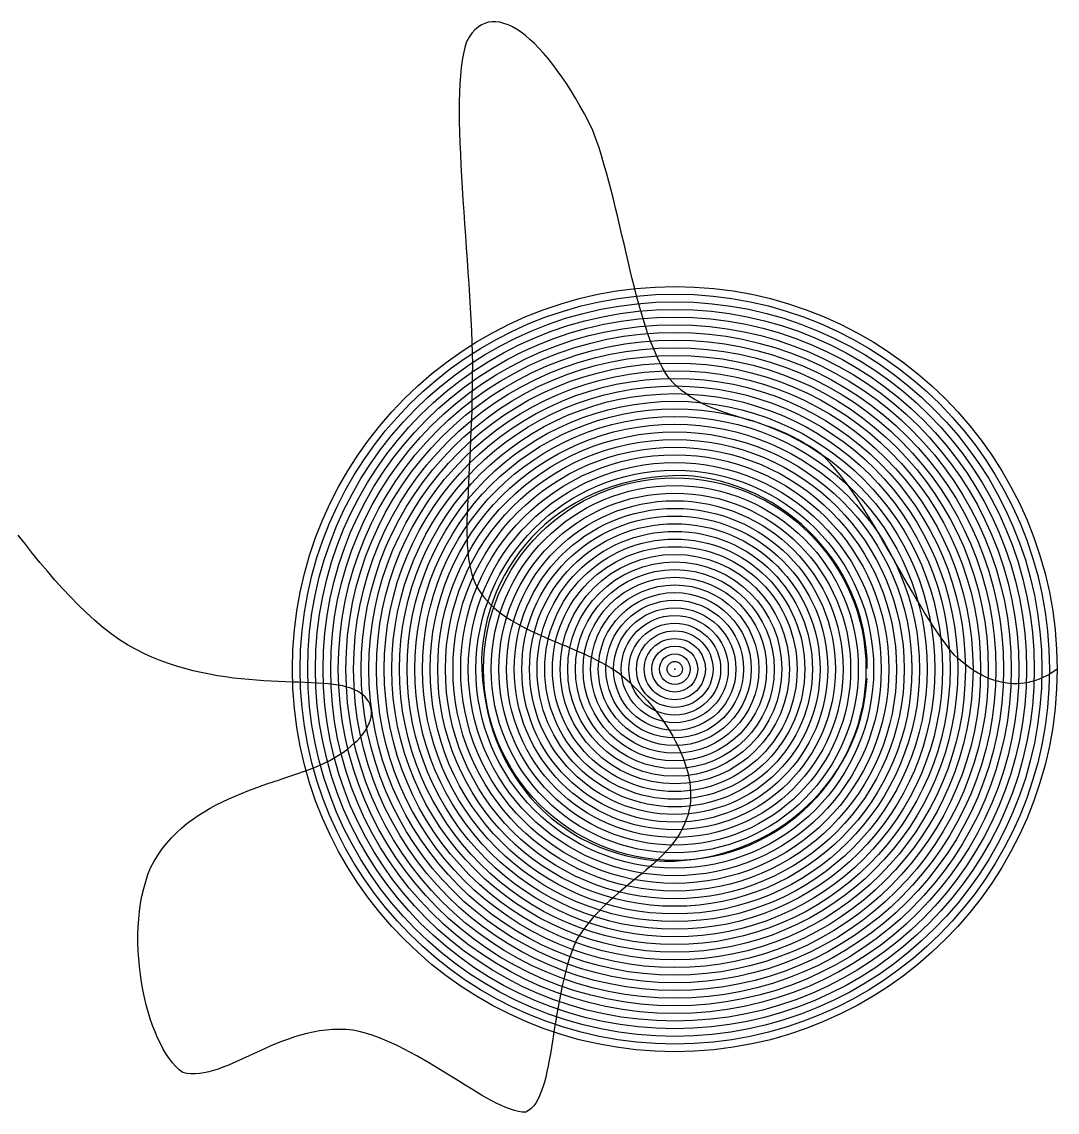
# Model space of a CAD drawing. Header units: metres. Extents: x 507606 to 508087, y 6966978 to 6967359.
# Drawn here: x 507863.14 to 507863.817, y 6967227.757 to 6967228.469 of the extents above; entities that cross this region are included whole.
import ezdxf

# ---------------------------------------------------------------- set-up
doc = ezdxf.new("R2010")
doc.units = ezdxf.units.M
doc.layers.add('mga2020VEG_TREE', color=252, linetype='Continuous')

# ---------------------------------------------------------------- blocks, each defined once
blk = doc.blocks.new('BAC V TREE')
for p, q in [((-0.1844, 0.7889), (-0.2258, 0.7783)), ((-0.1419, 0.7977), (-0.1844, 0.7889)), ((-0.0984, 0.8046), (-0.1419, 0.7977)), ((-0.054, 0.8095), (-0.0984, 0.8046)), ((-0.0086, 0.8125), (-0.054, 0.8095)), ((0.0377, 0.8134), (-0.0086, 0.8125)), ((0.077, 0.8104), (0.0377, 0.8134)), ((0.116, 0.8054), (0.077, 0.8104)), ((0.1545, 0.7984), (0.116, 0.8054)), ((0.1926, 0.7896), (0.1545, 0.7984)), ((0.2302, 0.7789), (0.1926, 0.7896)), ((0.2672, 0.7664), (0.2302, 0.7789)), ((-0.3435, 0.7359), (-0.3804, 0.7183)), ((-0.3055, 0.7517), (-0.3435, 0.7359)), ((-0.2662, 0.7659), (-0.3055, 0.7517)), ((-0.2258, 0.7783), (-0.2662, 0.7659)), ((0.3035, 0.7522), (0.2672, 0.7664)), ((0.3391, 0.7362), (0.3035, 0.7522)), ((0.3739, 0.7186), (0.3391, 0.7362)), ((-0.4161, 0.6991), (-0.4505, 0.6784)), ((-0.3804, 0.7183), (-0.4161, 0.6991)), ((0.4078, 0.6994), (0.3739, 0.7186)), ((0.4409, 0.6786), (0.4078, 0.6994)), ((-0.4836, 0.6561), (-0.5153, 0.6324)), ((-0.4505, 0.6784), (-0.4836, 0.6561)), ((0.4729, 0.6563), (0.4409, 0.6786)), ((0.5039, 0.6326), (0.4729, 0.6563)), ((-0.5457, 0.6072), (-0.5746, 0.5806)), ((-0.5153, 0.6324), (-0.5457, 0.6072)), ((0.5338, 0.6073), (0.5039, 0.6326)), ((0.5626, 0.5807), (0.5338, 0.6073)), ((-0.6021, 0.5527), (-0.6281, 0.5235)), ((-0.5746, 0.5806), (-0.6021, 0.5527)), ((0.59, 0.5528), (0.5626, 0.5807)), ((0.6162, 0.5235), (0.59, 0.5528)), ((-0.6281, 0.5235), (-0.6525, 0.493)), ((0.641, 0.493), (0.6162, 0.5235)), ((-0.6754, 0.4613), (-0.6966, 0.4284)), ((-0.6525, 0.493), (-0.6754, 0.4613)), ((0.6644, 0.4613), (0.641, 0.493)), ((0.6863, 0.4285), (0.6644, 0.4613)), ((-0.6966, 0.4284), (-0.7163, 0.3944)), ((0.7066, 0.3945), (0.6863, 0.4285)), ((-0.7163, 0.3944), (-0.7342, 0.3594)), ((0.7253, 0.3594), (0.7066, 0.3945)), ((-0.7504, 0.3233), (-0.7648, 0.2862)), ((-0.7342, 0.3594), (-0.7504, 0.3233)), ((0.7423, 0.3233), (0.7253, 0.3594)), ((0.7575, 0.2863), (0.7423, 0.3233)), ((-0.7648, 0.2862), (-0.7774, 0.2482)), ((0.7709, 0.2482), (0.7575, 0.2863)), ((-0.7774, 0.2482), (-0.7882, 0.2093)), ((0.7824, 0.2093), (0.7709, 0.2482)), ((-0.7882, 0.2093), (-0.7971, 0.1696)), ((0.792, 0.1696), (0.7824, 0.2093)), ((-0.7971, 0.1696), (-0.8041, 0.1291)), ((0.7996, 0.1291), (0.792, 0.1696)), ((-0.8041, 0.1291), (-0.8092, 0.0878)), ((0.805, 0.0878), (0.7996, 0.1291)), ((-0.8092, 0.0878), (-0.8123, 0.0457)), ((0.8084, 0.0457), (0.805, 0.0878)), ((-0.8123, 0.0457), (-0.8113, -0.0008)), ((0.8095, 0.0031), (0.8084, 0.0457)), ((-0.8113, -0.0008), (-0.8084, -0.0465)), ((0.805, -0.0816), (0.8084, -0.0396)), ((-0.8084, -0.0465), (-0.8034, -0.0912)), ((-0.8034, -0.0912), (-0.7965, -0.1349)), ((0.7995, -0.1229), (0.805, -0.0816)), ((-0.7965, -0.1349), (-0.7878, -0.1776)), ((0.7919, -0.1635), (0.7995, -0.1229)), ((-0.7878, -0.1776), (-0.7771, -0.2192)), ((0.7823, -0.2032), (0.7919, -0.1635)), ((-0.7771, -0.2192), (-0.7647, -0.2598)), ((0.7706, -0.2421), (0.7823, -0.2032)), ((-0.7647, -0.2598), (-0.7506, -0.2992)), ((0.757, -0.2801), (0.7706, -0.2421)), ((-0.7506, -0.2992), (-0.7347, -0.3374)), ((0.7243, -0.3533), (0.7416, -0.3172)), ((0.7416, -0.3172), (0.757, -0.2801)), ((-0.7347, -0.3374), (-0.7171, -0.3745)), ((0.7053, -0.3883), (0.7243, -0.3533)), ((-0.7171, -0.3745), (-0.698, -0.4103)), ((-0.698, -0.4103), (-0.6772, -0.4448)), ((0.6845, -0.4223), (0.7053, -0.3883)), ((-0.6772, -0.4448), (-0.655, -0.478)), ((0.6382, -0.4868), (0.6621, -0.4551)), ((0.6621, -0.4551), (0.6845, -0.4223)), ((-0.655, -0.478), (-0.6312, -0.5098)), ((0.6126, -0.5173), (0.6382, -0.4868)), ((-0.6312, -0.5098), (-0.606, -0.5403)), ((-0.606, -0.5403), (-0.5794, -0.5693)), ((0.5572, -0.5745), (0.5856, -0.5466)), ((0.5856, -0.5466), (0.6126, -0.5173)), ((-0.5794, -0.5693), (-0.5515, -0.5968)), ((0.5274, -0.6011), (0.5572, -0.5745)), ((-0.5515, -0.5968), (-0.5223, -0.6229)), ((-0.5223, -0.6229), (-0.4918, -0.6474)), ((0.464, -0.65), (0.4963, -0.6262)), ((0.4963, -0.6262), (0.5274, -0.6011)), ((-0.4918, -0.6474), (-0.4601, -0.6703)), ((-0.4601, -0.6703), (-0.4272, -0.6916)), ((0.3958, -0.693), (0.4305, -0.6723)), ((0.4305, -0.6723), (0.464, -0.65)), ((-0.4272, -0.6916), (-0.3933, -0.7112)), ((-0.3933, -0.7112), (-0.3582, -0.7292)), ((-0.3582, -0.7292), (-0.3221, -0.7454)), ((0.2855, -0.7456), (0.3232, -0.7297)), ((0.3232, -0.7297), (0.36, -0.7122)), ((0.36, -0.7122), (0.3958, -0.693)), ((-0.3221, -0.7454), (-0.2851, -0.7598)), ((-0.2851, -0.7598), (-0.2471, -0.7725)), ((-0.2471, -0.7725), (-0.2082, -0.7833)), ((0.167, -0.7828), (0.2073, -0.7722)), ((0.2073, -0.7722), (0.2468, -0.7598)), ((0.2468, -0.7598), (0.2855, -0.7456)), ((-0.2082, -0.7833), (-0.1684, -0.7922)), ((-0.1684, -0.7922), (-0.1279, -0.7992)), ((-0.1279, -0.7992), (-0.0866, -0.8042)), ((-0.0866, -0.8042), (-0.0446, -0.8073)), ((-0.0446, -0.8073), (-0.0011, -0.8064)), ((-0.0011, -0.8064), (0.0418, -0.8034)), ((0.0418, -0.8034), (0.0842, -0.7985)), ((0.0842, -0.7985), (0.1259, -0.7916)), ((0.1259, -0.7916), (0.167, -0.7828)), ((7.3737, -9.7117), (7.3598, -9.7209)), ((7.3882, -9.705), (7.3737, -9.7117)), ((7.4033, -9.7005), (7.3882, -9.705)), ((7.419, -9.6983), (7.4033, -9.7005)), ((7.4351, -9.6983), (7.419, -9.6983)), ((7.4517, -9.7005), (7.4351, -9.6983)), ((7.4687, -9.7048), (7.4517, -9.7005)), ((7.4861, -9.7112), (7.4687, -9.7048)), ((7.5039, -9.7196), (7.4861, -9.7112)), ((7.3339, -9.7466), (7.3221, -9.7632)), ((7.3465, -9.7325), (7.3339, -9.7466)), ((7.3598, -9.7209), (7.3465, -9.7325)), ((7.522, -9.7299), (7.5039, -9.7196)), ((7.5404, -9.7422), (7.522, -9.7299)), ((7.559, -9.7563), (7.5404, -9.7422)), ((7.5778, -9.7722), (7.559, -9.7563)), ((7.3109, -9.7823), (7.3039, -9.8056)), ((7.3221, -9.7632), (7.3109, -9.7823)), ((7.5968, -9.7899), (7.5778, -9.7722)), ((7.6159, -9.8092), (7.5968, -9.7899)), ((7.2979, -9.8315), (7.2929, -9.8599)), ((7.3039, -9.8056), (7.2979, -9.8315)), ((7.6351, -9.8302), (7.6159, -9.8092)), ((7.6544, -9.8528), (7.6351, -9.8302)), ((7.2888, -9.8906), (7.2856, -9.9236)), ((7.2929, -9.8599), (7.2888, -9.8906)), ((7.6737, -9.877), (7.6544, -9.8528)), ((7.693, -9.9026), (7.6737, -9.877)), ((7.2856, -9.9236), (7.2832, -9.9587)), ((7.7123, -9.9297), (7.693, -9.9026)), ((7.7314, -9.9581), (7.7123, -9.9297)), ((7.2832, -9.9587), (7.2816, -9.9958)), ((7.7505, -9.9879), (7.7314, -9.9581)), ((7.7694, -10.019), (7.7505, -9.9879)), ((7.2816, -9.9958), (7.2807, -10.0347)), ((7.7881, -10.0513), (7.7694, -10.019)), ((7.2807, -10.0347), (7.2805, -10.0754)), ((7.2805, -10.0754), (7.2809, -10.1176)), ((7.8066, -10.0848), (7.7881, -10.0513)), ((7.2809, -10.1176), (7.2818, -10.1613)), ((7.8248, -10.1194), (7.8066, -10.0848)), ((7.8427, -10.1551), (7.8248, -10.1194)), ((7.2818, -10.1613), (7.2833, -10.2062)), ((7.8551, -10.1894), (7.8427, -10.1551)), ((7.2833, -10.2062), (7.2852, -10.2524)), ((7.8669, -10.2243), (7.8551, -10.1894)), ((7.2852, -10.2524), (7.2875, -10.2996)), ((7.8782, -10.2598), (7.8669, -10.2243)), ((7.889, -10.2958), (7.8782, -10.2598)), ((7.2875, -10.2996), (7.2901, -10.3478)), ((7.8995, -10.3323), (7.889, -10.2958)), ((7.2901, -10.3478), (7.2931, -10.3967)), ((7.9096, -10.3692), (7.8995, -10.3323)), ((7.2931, -10.3967), (7.2963, -10.4463)), ((7.9193, -10.4064), (7.9096, -10.3692)), ((7.9288, -10.4438), (7.9193, -10.4064)), ((7.938, -10.4814), (7.9288, -10.4438)), ((7.2963, -10.4463), (7.2996, -10.4965)), ((7.9471, -10.5191), (7.938, -10.4814)), ((7.2996, -10.4965), (7.3031, -10.547)), ((7.9559, -10.5567), (7.9471, -10.5191)), ((7.3031, -10.547), (7.3067, -10.5978)), ((7.9647, -10.5944), (7.9559, -10.5567)), ((7.3067, -10.5978), (7.3103, -10.6487)), ((7.9733, -10.6319), (7.9647, -10.5944)), ((7.3103, -10.6487), (7.3138, -10.6996)), ((7.982, -10.6691), (7.9733, -10.6319)), ((7.9906, -10.7061), (7.982, -10.6691)), ((7.3138, -10.6996), (7.3173, -10.7504)), ((7.9993, -10.7428), (7.9906, -10.7061)), ((7.3173, -10.7504), (7.3206, -10.801)), ((8.0081, -10.779), (7.9993, -10.7428)), ((7.3206, -10.801), (7.3238, -10.8511)), ((8.017, -10.8147), (8.0081, -10.779)), ((7.3238, -10.8511), (7.3267, -10.9007)), ((8.0261, -10.8498), (8.017, -10.8147)), ((8.0354, -10.8842), (8.0261, -10.8498)), ((7.3267, -10.9007), (7.3293, -10.9497)), ((8.0449, -10.918), (8.0354, -10.8842)), ((7.3293, -10.9497), (7.3315, -10.9978)), ((8.0548, -10.9509), (8.0449, -10.918)), ((8.065, -10.983), (8.0548, -10.9509)), ((8.0756, -11.0141), (8.065, -10.983)), ((7.3315, -10.9978), (7.3333, -11.0451)), ((8.0866, -11.0442), (8.0756, -11.0141)), ((7.3333, -11.0451), (7.3347, -11.0913)), ((8.0981, -11.0731), (8.0866, -11.0442)), ((8.1101, -11.101), (8.0981, -11.0731)), ((7.3347, -11.0913), (7.3356, -11.1363)), ((8.1226, -11.1275), (8.1101, -11.101)), ((8.1357, -11.1528), (8.1226, -11.1275)), ((7.3356, -11.1363), (7.3354, -11.1859)), ((8.1495, -11.1766), (8.1357, -11.1528)), ((8.1639, -11.199), (8.1495, -11.1766)), ((7.3354, -11.1859), (7.3349, -11.2341)), ((8.1808, -11.2165), (8.1639, -11.199)), ((8.1978, -11.2325), (8.1808, -11.2165)), ((7.3349, -11.2341), (7.334, -11.2809)), ((8.2151, -11.2472), (8.1978, -11.2325)), ((8.2326, -11.2606), (8.2151, -11.2472)), ((8.2503, -11.2729), (8.2326, -11.2606)), ((7.334, -11.2809), (7.3329, -11.3261)), ((8.2683, -11.2841), (8.2503, -11.2729)), ((8.2865, -11.2944), (8.2683, -11.2841)), ((8.3049, -11.3038), (8.2865, -11.2944)), ((8.3236, -11.3124), (8.3049, -11.3038)), ((8.3425, -11.3204), (8.3236, -11.3124)), ((7.3329, -11.3261), (7.3315, -11.37)), ((8.3616, -11.3279), (8.3425, -11.3204)), ((8.381, -11.3349), (8.3616, -11.3279)), ((8.4007, -11.3415), (8.381, -11.3349)), ((8.4206, -11.3479), (8.4007, -11.3415)), ((8.4408, -11.3541), (8.4206, -11.3479)), ((8.4612, -11.3603), (8.4408, -11.3541)), ((8.4819, -11.3666), (8.4612, -11.3603)), ((7.3315, -11.37), (7.3299, -11.4125)), ((8.5029, -11.3729), (8.4819, -11.3666)), ((8.5242, -11.3796), (8.5029, -11.3729)), ((8.5457, -11.3865), (8.5242, -11.3796)), ((8.5675, -11.394), (8.5457, -11.3865)), ((8.5896, -11.4019), (8.5675, -11.394)), ((8.612, -11.4106), (8.5896, -11.4019)), ((7.3282, -11.4536), (7.3264, -11.4934)), ((7.3299, -11.4125), (7.3282, -11.4536)), ((8.6347, -11.4199), (8.612, -11.4106)), ((8.6577, -11.4301), (8.6347, -11.4199)), ((8.681, -11.4413), (8.6577, -11.4301)), ((8.7046, -11.4535), (8.681, -11.4413)), ((8.7284, -11.4669), (8.7046, -11.4535)), ((7.3264, -11.4934), (7.3245, -11.5318)), ((8.7527, -11.4815), (8.7284, -11.4669)), ((8.7772, -11.4974), (8.7527, -11.4815)), ((8.802, -11.5148), (8.7772, -11.4974)), ((7.3245, -11.5318), (7.3227, -11.569)), ((8.8216, -11.5337), (8.802, -11.5148)), ((8.8409, -11.5541), (8.8216, -11.5337)), ((7.3227, -11.569), (7.3208, -11.6048)), ((8.8601, -11.5759), (8.8409, -11.5541)), ((8.8791, -11.5989), (8.8601, -11.5759)), ((7.3208, -11.6048), (7.3191, -11.6394)), ((8.898, -11.6231), (8.8791, -11.5989)), ((8.9167, -11.6484), (8.898, -11.6231)), ((7.3175, -11.6727), (7.316, -11.7048)), ((7.3191, -11.6394), (7.3175, -11.6727)), ((8.9352, -11.6747), (8.9167, -11.6484)), ((8.9537, -11.7019), (8.9352, -11.6747)), ((7.316, -11.7048), (7.3148, -11.7357)), ((8.972, -11.7299), (8.9537, -11.7019)), ((7.3138, -11.7654), (7.3131, -11.794)), ((7.3148, -11.7357), (7.3138, -11.7654)), ((8.9902, -11.7586), (8.972, -11.7299)), ((9.0083, -11.7879), (8.9902, -11.7586)), ((7.3131, -11.794), (7.3128, -11.8214)), ((9.0263, -11.8178), (9.0083, -11.7879)), ((9.0442, -11.8481), (9.0263, -11.8178)), ((5.4562, -11.8933), (5.4262, -11.8547)), ((7.3128, -11.8214), (7.3129, -11.8477)), ((7.3129, -11.8477), (7.3135, -11.8729)), ((9.062, -11.8787), (9.0442, -11.8481)), ((5.4867, -11.9317), (5.4562, -11.8933)), ((7.3135, -11.8729), (7.3145, -11.897)), ((7.3145, -11.897), (7.3161, -11.9201)), ((9.0798, -11.9096), (9.062, -11.8787)), ((9.0975, -11.9406), (9.0798, -11.9096)), ((5.5175, -11.9696), (5.4867, -11.9317)), ((7.3161, -11.9201), (7.3182, -11.9421)), ((7.3182, -11.9421), (7.321, -11.9631)), ((9.1152, -11.9717), (9.0975, -11.9406)), ((5.5488, -12.007), (5.5175, -11.9696)), ((7.321, -11.9631), (7.3244, -11.9832)), ((7.3244, -11.9832), (7.3286, -12.0022)), ((7.3286, -12.0022), (7.3335, -12.0203)), ((9.1328, -12.0028), (9.1152, -11.9717)), ((9.1505, -12.0337), (9.1328, -12.0028)), ((5.5805, -12.0438), (5.5488, -12.007)), ((5.6127, -12.0796), (5.5805, -12.0438)), ((7.3335, -12.0203), (7.3393, -12.0375)), ((7.3393, -12.0375), (7.3458, -12.0537)), ((9.1681, -12.0644), (9.1505, -12.0337)), ((5.6453, -12.1145), (5.6127, -12.0796)), ((7.3458, -12.0537), (7.3533, -12.0691)), ((7.3533, -12.0691), (7.3618, -12.0836)), ((7.3618, -12.0836), (7.3731, -12.1009)), ((9.1857, -12.0947), (9.1681, -12.0644)), ((9.2032, -12.1247), (9.1857, -12.0947)), ((5.6785, -12.1483), (5.6453, -12.1145)), ((7.3731, -12.1009), (7.3856, -12.1174)), ((7.3856, -12.1174), (7.3992, -12.1331)), ((7.3992, -12.1331), (7.4138, -12.1481)), ((9.2209, -12.1541), (9.2032, -12.1247)), ((5.7121, -12.1809), (5.6785, -12.1483)), ((5.7463, -12.212), (5.7121, -12.1809)), ((7.4138, -12.1481), (7.4293, -12.1623)), ((7.4293, -12.1623), (7.4456, -12.1759)), ((7.4456, -12.1759), (7.4628, -12.1888)), ((9.2385, -12.183), (9.2209, -12.1541)), ((9.2561, -12.2111), (9.2385, -12.183)), ((5.781, -12.2417), (5.7463, -12.212)), ((7.4628, -12.1888), (7.4807, -12.2011)), ((7.4807, -12.2011), (7.4993, -12.213)), ((7.4993, -12.213), (7.5186, -12.2243)), ((7.5186, -12.2243), (7.5384, -12.2353)), ((9.2738, -12.2385), (9.2561, -12.2111)), ((5.8163, -12.2697), (5.781, -12.2417)), ((5.8522, -12.2958), (5.8163, -12.2697)), ((7.5384, -12.2353), (7.5586, -12.2458)), ((7.5586, -12.2458), (7.5793, -12.256)), ((7.5793, -12.256), (7.6004, -12.2659)), ((7.6004, -12.2659), (7.6218, -12.2756)), ((7.6218, -12.2756), (7.6434, -12.2851)), ((9.2916, -12.265), (9.2738, -12.2385)), ((9.3094, -12.2905), (9.2916, -12.265)), ((5.8858, -12.3163), (5.8522, -12.2958)), ((5.9198, -12.335), (5.8858, -12.3163)), ((7.6434, -12.2851), (7.6652, -12.2945)), ((7.6652, -12.2945), (7.6871, -12.3037)), ((7.6871, -12.3037), (7.7091, -12.3129)), ((7.7091, -12.3129), (7.731, -12.3221)), ((7.731, -12.3221), (7.7529, -12.3314)), ((9.3273, -12.3149), (9.3094, -12.2905)), ((9.3452, -12.3382), (9.3273, -12.3149)), ((5.954, -12.3522), (5.9198, -12.335)), ((5.9883, -12.3677), (5.954, -12.3522)), ((6.0229, -12.3818), (5.9883, -12.3677)), ((7.7529, -12.3314), (7.7747, -12.3408)), ((7.7747, -12.3408), (7.7962, -12.3502)), ((7.7962, -12.3502), (7.8175, -12.3599)), ((7.8175, -12.3599), (7.8385, -12.3699)), ((7.8385, -12.3699), (7.8591, -12.3801)), ((9.3633, -12.3602), (9.3452, -12.3382)), ((9.3798, -12.3752), (9.3633, -12.3602)), ((6.0575, -12.3946), (6.0229, -12.3818)), ((6.0921, -12.406), (6.0575, -12.3946)), ((6.1267, -12.4161), (6.0921, -12.406)), ((6.1612, -12.4251), (6.1267, -12.4161)), ((7.8591, -12.3801), (7.8792, -12.3906)), ((7.8792, -12.3906), (7.8988, -12.4015)), ((7.8988, -12.4015), (7.9178, -12.4129)), ((7.9178, -12.4129), (7.9362, -12.4247)), ((9.3963, -12.3891), (9.3798, -12.3752)), ((9.4128, -12.4021), (9.3963, -12.3891)), ((9.4293, -12.414), (9.4128, -12.4021)), ((9.4458, -12.4249), (9.4293, -12.414)), ((6.1956, -12.4331), (6.1612, -12.4251)), ((6.2298, -12.44), (6.1956, -12.4331)), ((6.2638, -12.446), (6.2298, -12.44)), ((6.2975, -12.4512), (6.2638, -12.446)), ((6.3308, -12.4556), (6.2975, -12.4512)), ((6.3637, -12.4593), (6.3308, -12.4556)), ((6.3962, -12.4624), (6.3637, -12.4593)), ((7.9362, -12.4247), (7.9539, -12.4371)), ((7.9539, -12.4371), (7.9751, -12.4551)), ((7.9751, -12.4551), (7.9957, -12.4736)), ((9.4622, -12.4349), (9.4458, -12.4249)), ((9.4787, -12.4438), (9.4622, -12.4349)), ((9.4951, -12.4517), (9.4787, -12.4438)), ((9.5114, -12.4586), (9.4951, -12.4517)), ((9.5277, -12.4645), (9.5114, -12.4586)), ((9.7189, -12.4604), (9.7034, -12.4659)), ((9.7343, -12.4539), (9.7189, -12.4604)), ((9.7497, -12.4464), (9.7343, -12.4539)), ((9.7649, -12.4381), (9.7497, -12.4464)), ((9.78, -12.4288), (9.7649, -12.4381)), ((9.795, -12.4187), (9.78, -12.4288)), ((6.4281, -12.4649), (6.3962, -12.4624)), ((6.4595, -12.4671), (6.4281, -12.4649)), ((6.4902, -12.4688), (6.4595, -12.4671)), ((6.5203, -12.4703), (6.4902, -12.4688)), ((6.5496, -12.4715), (6.5203, -12.4703)), ((6.5782, -12.4726), (6.5496, -12.4715)), ((6.6059, -12.4736), (6.5782, -12.4726)), ((6.6327, -12.4746), (6.6059, -12.4736)), ((6.6585, -12.4758), (6.6327, -12.4746)), ((6.6834, -12.4771), (6.6585, -12.4758)), ((6.7072, -12.4787), (6.6834, -12.4771)), ((6.7298, -12.4806), (6.7072, -12.4787)), ((6.7513, -12.4829), (6.7298, -12.4806)), ((6.7716, -12.4856), (6.7513, -12.4829)), ((6.7906, -12.489), (6.7716, -12.4856)), ((6.8082, -12.4935), (6.7906, -12.489)), ((6.8245, -12.4987), (6.8082, -12.4935)), ((6.8393, -12.5047), (6.8245, -12.4987)), ((6.8528, -12.5114), (6.8393, -12.5047)), ((7.9957, -12.4736), (8.0158, -12.4926)), ((8.0158, -12.4926), (8.0353, -12.512)), ((9.544, -12.4695), (9.5277, -12.4645)), ((9.5602, -12.4735), (9.544, -12.4695)), ((9.5764, -12.4765), (9.5602, -12.4735)), ((9.5925, -12.4785), (9.5764, -12.4765)), ((9.6086, -12.4796), (9.5925, -12.4785)), ((9.6246, -12.4797), (9.6086, -12.4796)), ((9.6405, -12.4788), (9.6246, -12.4797)), ((9.6563, -12.477), (9.6405, -12.4788)), ((9.6721, -12.4742), (9.6563, -12.477)), ((9.6878, -12.4706), (9.6721, -12.4742)), ((9.7034, -12.4659), (9.6878, -12.4706)), ((6.8648, -12.5187), (6.8528, -12.5114)), ((6.8754, -12.5266), (6.8648, -12.5187)), ((6.8847, -12.535), (6.8754, -12.5266)), ((6.8926, -12.544), (6.8847, -12.535)), ((6.8991, -12.5535), (6.8926, -12.544)), ((6.9042, -12.5635), (6.8991, -12.5535)), ((8.0353, -12.512), (8.0541, -12.5319)), ((8.0541, -12.5319), (8.0723, -12.552)), ((8.0723, -12.552), (8.0897, -12.5726)), ((6.908, -12.5738), (6.9042, -12.5635)), ((6.9105, -12.5846), (6.908, -12.5738)), ((6.9117, -12.5957), (6.9105, -12.5846)), ((6.9115, -12.6071), (6.9117, -12.5957)), ((8.0897, -12.5726), (8.1065, -12.5934)), ((8.1065, -12.5934), (8.1225, -12.6144)), ((6.8978, -12.6551), (6.9032, -12.6428)), ((6.9032, -12.6428), (6.9072, -12.6307)), ((6.9072, -12.6307), (6.91, -12.6188)), ((6.91, -12.6188), (6.9115, -12.6071)), ((8.1225, -12.6144), (8.1378, -12.6357)), ((8.1378, -12.6357), (8.1522, -12.6572)), ((6.8742, -12.6925), (6.8833, -12.68)), ((6.8833, -12.68), (6.8912, -12.6675)), ((6.8912, -12.6675), (6.8978, -12.6551)), ((8.1522, -12.6572), (8.1658, -12.6788)), ((8.1658, -12.6788), (8.1786, -12.7005)), ((6.8252, -12.7424), (6.8393, -12.73)), ((6.8393, -12.73), (6.8522, -12.7176)), ((6.8522, -12.7176), (6.8638, -12.705)), ((6.8638, -12.705), (6.8742, -12.6925)), ((8.1786, -12.7005), (8.1904, -12.7222)), ((8.1904, -12.7222), (8.2013, -12.7441)), ((6.757, -12.7902), (6.7758, -12.7786)), ((6.7758, -12.7786), (6.7935, -12.7667)), ((6.7935, -12.7667), (6.81, -12.7546)), ((6.81, -12.7546), (6.8252, -12.7424)), ((8.2013, -12.7441), (8.2113, -12.7659)), ((8.2113, -12.7659), (8.2203, -12.7876)), ((6.6723, -12.831), (6.6945, -12.8219)), ((6.6945, -12.8219), (6.7158, -12.8125)), ((6.7158, -12.8125), (6.737, -12.8015)), ((6.737, -12.8015), (6.757, -12.7902)), ((8.2203, -12.7876), (8.2283, -12.8094)), ((8.2283, -12.8094), (8.2352, -12.8309)), ((6.5249, -12.883), (6.5508, -12.8743)), ((6.5508, -12.8743), (6.5762, -12.8657)), ((6.5762, -12.8657), (6.6012, -12.8571)), ((6.6012, -12.8571), (6.6256, -12.8485)), ((6.6256, -12.8485), (6.6493, -12.8398)), ((6.6493, -12.8398), (6.6723, -12.831)), ((8.2352, -12.8309), (8.2411, -12.8524)), ((8.2411, -12.8524), (8.2459, -12.8736)), ((8.2459, -12.8736), (8.2496, -12.8947)), ((6.3915, -12.93), (6.4184, -12.9199)), ((6.4184, -12.9199), (6.4453, -12.9102)), ((6.4453, -12.9102), (6.472, -12.9009)), ((6.472, -12.9009), (6.4986, -12.8918)), ((6.4986, -12.8918), (6.5249, -12.883)), ((8.2496, -12.8947), (8.2521, -12.9155)), ((8.2521, -12.9155), (8.2534, -12.936)), ((6.2847, -12.9757), (6.3111, -12.9634)), ((6.3111, -12.9634), (6.3377, -12.9517)), ((6.3377, -12.9517), (6.3646, -12.9406)), ((6.3646, -12.9406), (6.3915, -12.93)), ((8.2535, -12.9561), (8.2524, -12.9759)), ((8.2534, -12.936), (8.2535, -12.9561)), ((6.2077, -13.0174), (6.2329, -13.0026)), ((6.2329, -13.0026), (6.2586, -12.9888)), ((6.2586, -12.9888), (6.2847, -12.9757)), ((8.25, -12.9953), (8.2463, -13.0143)), ((8.2524, -12.9759), (8.25, -12.9953)), ((6.1356, -13.0672), (6.1589, -13.0496)), ((6.1589, -13.0496), (6.183, -13.033)), ((6.183, -13.033), (6.2077, -13.0174)), ((8.2348, -13.0507), (8.227, -13.0682)), ((8.2412, -13.0328), (8.2348, -13.0507)), ((8.2463, -13.0143), (8.2412, -13.0328)), ((6.0913, -13.1058), (6.113, -13.0859)), ((6.113, -13.0859), (6.1356, -13.0672)), ((8.2102, -13.103), (8.2004, -13.1195)), ((8.2191, -13.0859), (8.2102, -13.103)), ((8.227, -13.0682), (8.2191, -13.0859)), ((6.0319, -13.1731), (6.0506, -13.1494)), ((6.0506, -13.1494), (6.0704, -13.1269)), ((6.0704, -13.1269), (6.0913, -13.1058)), ((8.1898, -13.1354), (8.1784, -13.1509)), ((8.2004, -13.1195), (8.1898, -13.1354)), ((6.0143, -13.1983), (6.0319, -13.1731)), ((8.1401, -13.1947), (8.1261, -13.2087)), ((8.1536, -13.1805), (8.1401, -13.1947)), ((8.1663, -13.1659), (8.1536, -13.1805)), ((8.1784, -13.1509), (8.1663, -13.1659)), ((5.9828, -13.2532), (5.9979, -13.225)), ((5.9979, -13.225), (6.0143, -13.1983)), ((8.0966, -13.2361), (8.0812, -13.2496)), ((8.1116, -13.2225), (8.0966, -13.2361)), ((8.1261, -13.2087), (8.1116, -13.2225)), ((5.962, -13.3106), (5.9717, -13.2814)), ((5.9717, -13.2814), (5.9828, -13.2532)), ((8.0492, -13.2764), (8.0328, -13.2898)), ((8.0654, -13.263), (8.0492, -13.2764)), ((8.0812, -13.2496), (8.0654, -13.263)), ((5.9536, -13.3407), (5.962, -13.3106)), ((7.9823, -13.331), (7.9653, -13.3452)), ((7.9993, -13.3171), (7.9823, -13.331)), ((8.0161, -13.3034), (7.9993, -13.3171)), ((8.0328, -13.2898), (8.0161, -13.3034)), ((5.9407, -13.4033), (5.9465, -13.3716)), ((5.9465, -13.3716), (5.9536, -13.3407)), ((7.9312, -13.3746), (7.9142, -13.3899)), ((7.9482, -13.3597), (7.9312, -13.3746)), ((7.9653, -13.3452), (7.9482, -13.3597)), ((5.9361, -13.4355), (5.9407, -13.4033)), ((7.8806, -13.4221), (7.8642, -13.439)), ((7.8973, -13.4057), (7.8806, -13.4221)), ((7.9142, -13.3899), (7.8973, -13.4057)), ((5.9305, -13.5012), (5.9328, -13.4682)), ((5.9328, -13.4682), (5.9361, -13.4355)), ((7.848, -13.4566), (7.8321, -13.4749)), ((7.8642, -13.439), (7.848, -13.4566)), ((5.9294, -13.5346), (5.9305, -13.5012)), ((7.8015, -13.5138), (7.7869, -13.5346)), ((7.8166, -13.494), (7.8015, -13.5138)), ((7.8321, -13.4749), (7.8166, -13.494)), ((5.9294, -13.568), (5.9294, -13.5346)), ((7.7728, -13.5562), (7.762, -13.5819)), ((7.7869, -13.5346), (7.7728, -13.5562)), ((5.9305, -13.6016), (5.9294, -13.568)), ((5.9326, -13.635), (5.9305, -13.6016)), ((7.762, -13.5819), (7.7521, -13.6085)), ((5.9356, -13.6683), (5.9326, -13.635)), ((7.743, -13.6357), (7.7346, -13.6635)), ((7.7521, -13.6085), (7.743, -13.6357)), ((5.9396, -13.7013), (5.9356, -13.6683)), ((7.7269, -13.6918), (7.7197, -13.7205)), ((7.7346, -13.6635), (7.7269, -13.6918)), ((5.9445, -13.7339), (5.9396, -13.7013)), ((5.9503, -13.766), (5.9445, -13.7339)), ((7.7197, -13.7205), (7.7132, -13.7496)), ((5.9569, -13.7975), (5.9503, -13.766)), ((7.7071, -13.7788), (7.7014, -13.8081)), ((7.7132, -13.7496), (7.7071, -13.7788)), ((5.9643, -13.8283), (5.9569, -13.7975)), ((5.9725, -13.8583), (5.9643, -13.8283)), ((7.7014, -13.8081), (7.6961, -13.8375)), ((5.9815, -13.8873), (5.9725, -13.8583)), ((7.691, -13.8667), (7.6863, -13.8958)), ((7.6961, -13.8375), (7.691, -13.8667)), ((5.9911, -13.9153), (5.9815, -13.8873)), ((6.0014, -13.9421), (5.9911, -13.9153)), ((7.6816, -13.9246), (7.6772, -13.953)), ((7.6863, -13.8958), (7.6816, -13.9246)), ((6.0123, -13.9676), (6.0014, -13.9421)), ((6.0238, -13.9918), (6.0123, -13.9676)), ((6.5622, -13.9725), (6.5371, -13.9818)), ((6.5876, -13.9639), (6.5622, -13.9725)), ((6.6134, -13.956), (6.5876, -13.9639)), ((6.6396, -13.949), (6.6134, -13.956)), ((6.6662, -13.9431), (6.6396, -13.949)), ((6.6931, -13.9383), (6.6662, -13.9431)), ((6.7204, -13.9348), (6.6931, -13.9383)), ((6.7481, -13.9326), (6.7204, -13.9348)), ((6.7761, -13.932), (6.7481, -13.9326)), ((6.8045, -13.933), (6.7761, -13.932)), ((6.8333, -13.9358), (6.8045, -13.933)), ((6.86, -13.9414), (6.8333, -13.9358)), ((6.8869, -13.9485), (6.86, -13.9414)), ((6.9138, -13.9569), (6.8869, -13.9485)), ((6.9408, -13.9666), (6.9138, -13.9569)), ((6.9679, -13.9773), (6.9408, -13.9666)), ((7.6772, -13.953), (7.6727, -13.9809)), ((6.0359, -14.0145), (6.0238, -13.9918)), ((6.0485, -14.0357), (6.0359, -14.0145)), ((6.4642, -14.0123), (6.4407, -14.0229)), ((6.4882, -14.0018), (6.4642, -14.0123)), ((6.5124, -13.9916), (6.4882, -14.0018)), ((6.5371, -13.9818), (6.5124, -13.9916)), ((6.9949, -13.989), (6.9679, -13.9773)), ((7.0219, -14.0016), (6.9949, -13.989)), ((7.0488, -14.015), (7.0219, -14.0016)), ((7.0756, -14.029), (7.0488, -14.015)), ((7.6683, -14.0082), (7.6638, -14.0348)), ((7.6727, -13.9809), (7.6683, -14.0082)), ((6.0615, -14.0551), (6.0485, -14.0357)), ((6.075, -14.0727), (6.0615, -14.0551)), ((6.3505, -14.0646), (6.3289, -14.0742)), ((6.3725, -14.0546), (6.3505, -14.0646)), ((6.3948, -14.0442), (6.3725, -14.0546)), ((6.4176, -14.0336), (6.3948, -14.0442)), ((6.4407, -14.0229), (6.4176, -14.0336)), ((7.1022, -14.0435), (7.0756, -14.029)), ((7.1286, -14.0585), (7.1022, -14.0435)), ((7.1548, -14.0739), (7.1286, -14.0585)), ((7.6592, -14.0607), (7.6544, -14.0856)), ((7.6638, -14.0348), (7.6592, -14.0607)), ((6.089, -14.0884), (6.075, -14.0727)), ((6.1033, -14.1021), (6.089, -14.0884)), ((6.1179, -14.1136), (6.1033, -14.1021)), ((6.227, -14.1108), (6.2078, -14.115)), ((6.2466, -14.1054), (6.227, -14.1108)), ((6.2665, -14.0989), (6.2466, -14.1054)), ((6.2869, -14.0914), (6.2665, -14.0989)), ((6.3077, -14.0831), (6.2869, -14.0914)), ((6.3289, -14.0742), (6.3077, -14.0831)), ((7.1807, -14.0894), (7.1548, -14.0739)), ((7.2064, -14.1051), (7.1807, -14.0894)), ((7.2316, -14.1207), (7.2064, -14.1051)), ((7.6493, -14.1096), (7.644, -14.1325)), ((7.6544, -14.0856), (7.6493, -14.1096)), ((6.1351, -14.1173), (6.1179, -14.1136)), ((6.1526, -14.1191), (6.1351, -14.1173)), ((6.1706, -14.1193), (6.1526, -14.1191)), ((6.189, -14.1179), (6.1706, -14.1193)), ((6.2078, -14.115), (6.189, -14.1179)), ((7.2566, -14.1363), (7.2316, -14.1207)), ((7.2811, -14.1516), (7.2566, -14.1363)), ((7.3051, -14.1665), (7.2811, -14.1516)), ((7.6383, -14.1542), (7.6321, -14.1746)), ((7.644, -14.1325), (7.6383, -14.1542)), ((7.3287, -14.181), (7.3051, -14.1665)), ((7.3517, -14.195), (7.3287, -14.181)), ((7.3742, -14.2083), (7.3517, -14.195)), ((7.6255, -14.1937), (7.6183, -14.2112)), ((7.6321, -14.1746), (7.6255, -14.1937)), ((7.3961, -14.2208), (7.3742, -14.2083)), ((7.4173, -14.2324), (7.3961, -14.2208)), ((7.4379, -14.243), (7.4173, -14.2324)), ((7.4578, -14.2525), (7.4379, -14.243)), ((7.602, -14.2415), (7.5929, -14.2541)), ((7.6105, -14.2272), (7.602, -14.2415)), ((7.6183, -14.2112), (7.6105, -14.2272)), ((7.4769, -14.2608), (7.4578, -14.2525)), ((7.4953, -14.2678), (7.4769, -14.2608)), ((7.5129, -14.2733), (7.4953, -14.2678)), ((7.5296, -14.2772), (7.5129, -14.2733)), ((7.5454, -14.2795), (7.5296, -14.2772)), ((7.5603, -14.28), (7.5454, -14.2795)), ((7.572, -14.2734), (7.5603, -14.28)), ((7.5829, -14.2647), (7.572, -14.2734)), ((7.5929, -14.2541), (7.5829, -14.2647))]:
    blk.add_line(p, q)
blk = doc.blocks.new('BAC TRUNK FILLED')
for radius in [0.5, 0.49, 0.48, 0.47, 0.46, 0.45, 0.44, 0.43, 0.42, 0.41, 0.4, 0.39, 0.38, 0.37, 0.36, 0.35, 0.34, 0.33, 0.32, 0.31, 0.3, 0.29, 0.28, 0.27, 0.26, 0.25, 0.24, 0.23, 0.22, 0.21, 0.2, 0.19, 0.18, 0.17, 0.16, 0.15, 0.14, 0.13, 0.12, 0.11, 0.1, 0.09, 0.08, 0.07, 0.06, 0.05, 0.04, 0.03, 0.02, 0.01]:
    blk.add_circle((0, 0), radius)
blk = doc.blocks.new('XE_SURVEY')
at = {"layer": 'mga2020VEG_TREE'}
blk.add_point((507863.56708, 6967228.04599, 5.17736), dxfattribs=at)
blk.add_point((507863.56708, 6967228.04599, 5.17736), dxfattribs=at)
blk.add_point((507863.56708, 6967228.04599, 5.17736), dxfattribs=at)
blk.add_point((507863.56708, 6967228.04599, 5.17736), dxfattribs=at)
at = {"layer": 'mga2020VEG_TREE', "rotation": 0.001583333339407246}
for name, p, xscale, yscale, zscale in [('BAC V TREE', (507862.29446, 6967229.97627, 5.13008), 0.1554417355589352, 0.1554417355589352, 0.1554417355589352), ('BAC V TREE', (507863.56708, 6967228.04599, 5.17736), 0.1554417355589352, 0.1554417355589352, 0.1554417355589352), ('BAC TRUNK FILLED', (507863.56708, 6967228.04599, 5.17736), 0.49979336676, 0.49979336676, 0.49979336676)]:
    blk.add_blockref(name, p, dxfattribs=dict(at, xscale=xscale, yscale=yscale, zscale=zscale))

msp = doc.modelspace()

# ---------------------------------------------------------------- block references
msp.add_blockref('XE_SURVEY', (0, 0))

doc.saveas('drawing.dxf')
